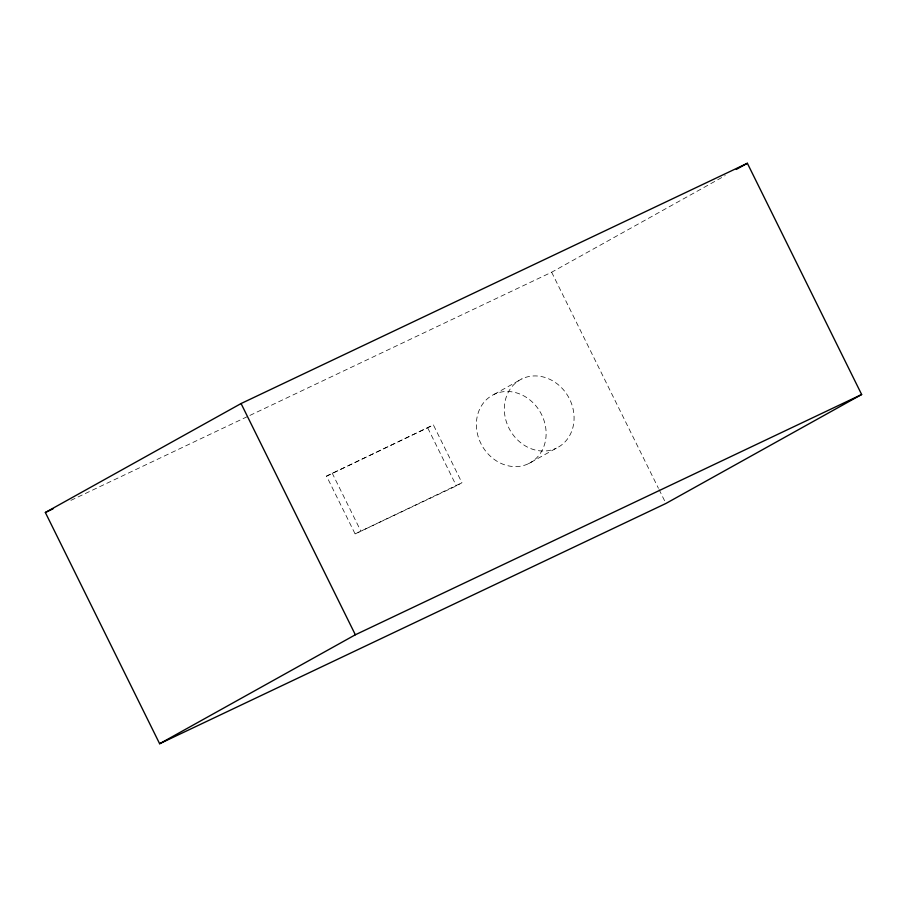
<?xml version="1.0" encoding="UTF-8"?>
<svg xmlns="http://www.w3.org/2000/svg" width="907" height="907" viewBox="0 0 907 907"><rect width="100%" height="100%" fill="white"/><g stroke="black" fill="none" stroke-linecap="round" stroke-linejoin="round"><path stroke-width="0.68" stroke-dasharray="4.54 3.4" d="M249.913 415.417L551.649 272.225L725.215 175.607M326.543 476.118L433.387 424.941L461.958 482.751L456.368 485.869L355.113 533.917L326.543 476.118L433.387 424.941M494.111 394.364L522.069 378.797M355.113 533.917L461.958 482.751M528.396 463.738A38.706 33.604 60.9 0 0 528.985 399.227A38.706 33.604 60.9 0 0 476.368 424.193A38.706 33.604 60.9 0 0 528.396 463.738L556.354 448.171A38.706 33.604 60.9 0 0 556.943 383.661A38.706 33.604 60.9 0 0 504.326 408.626A38.706 33.604 60.9 0 0 556.354 448.171M70.916 500.358L248.631 416.018M551.649 272.225L658.437 488.295M659.06 489.553L664.684 500.925M427.798 428.059L456.368 485.869M332.132 473L360.703 530.81"/><path stroke-width="1.36" d="M45.35 512.489L241.069 403.547L747.368 163.271L861.65 394.511L665.931 503.453L159.632 743.729L45.35 512.489L53.025 508.85M736.291 169.439L747.368 163.271M159.632 743.729L355.351 634.775L861.65 394.511M241.069 403.547L355.351 634.775"/></g></svg>
